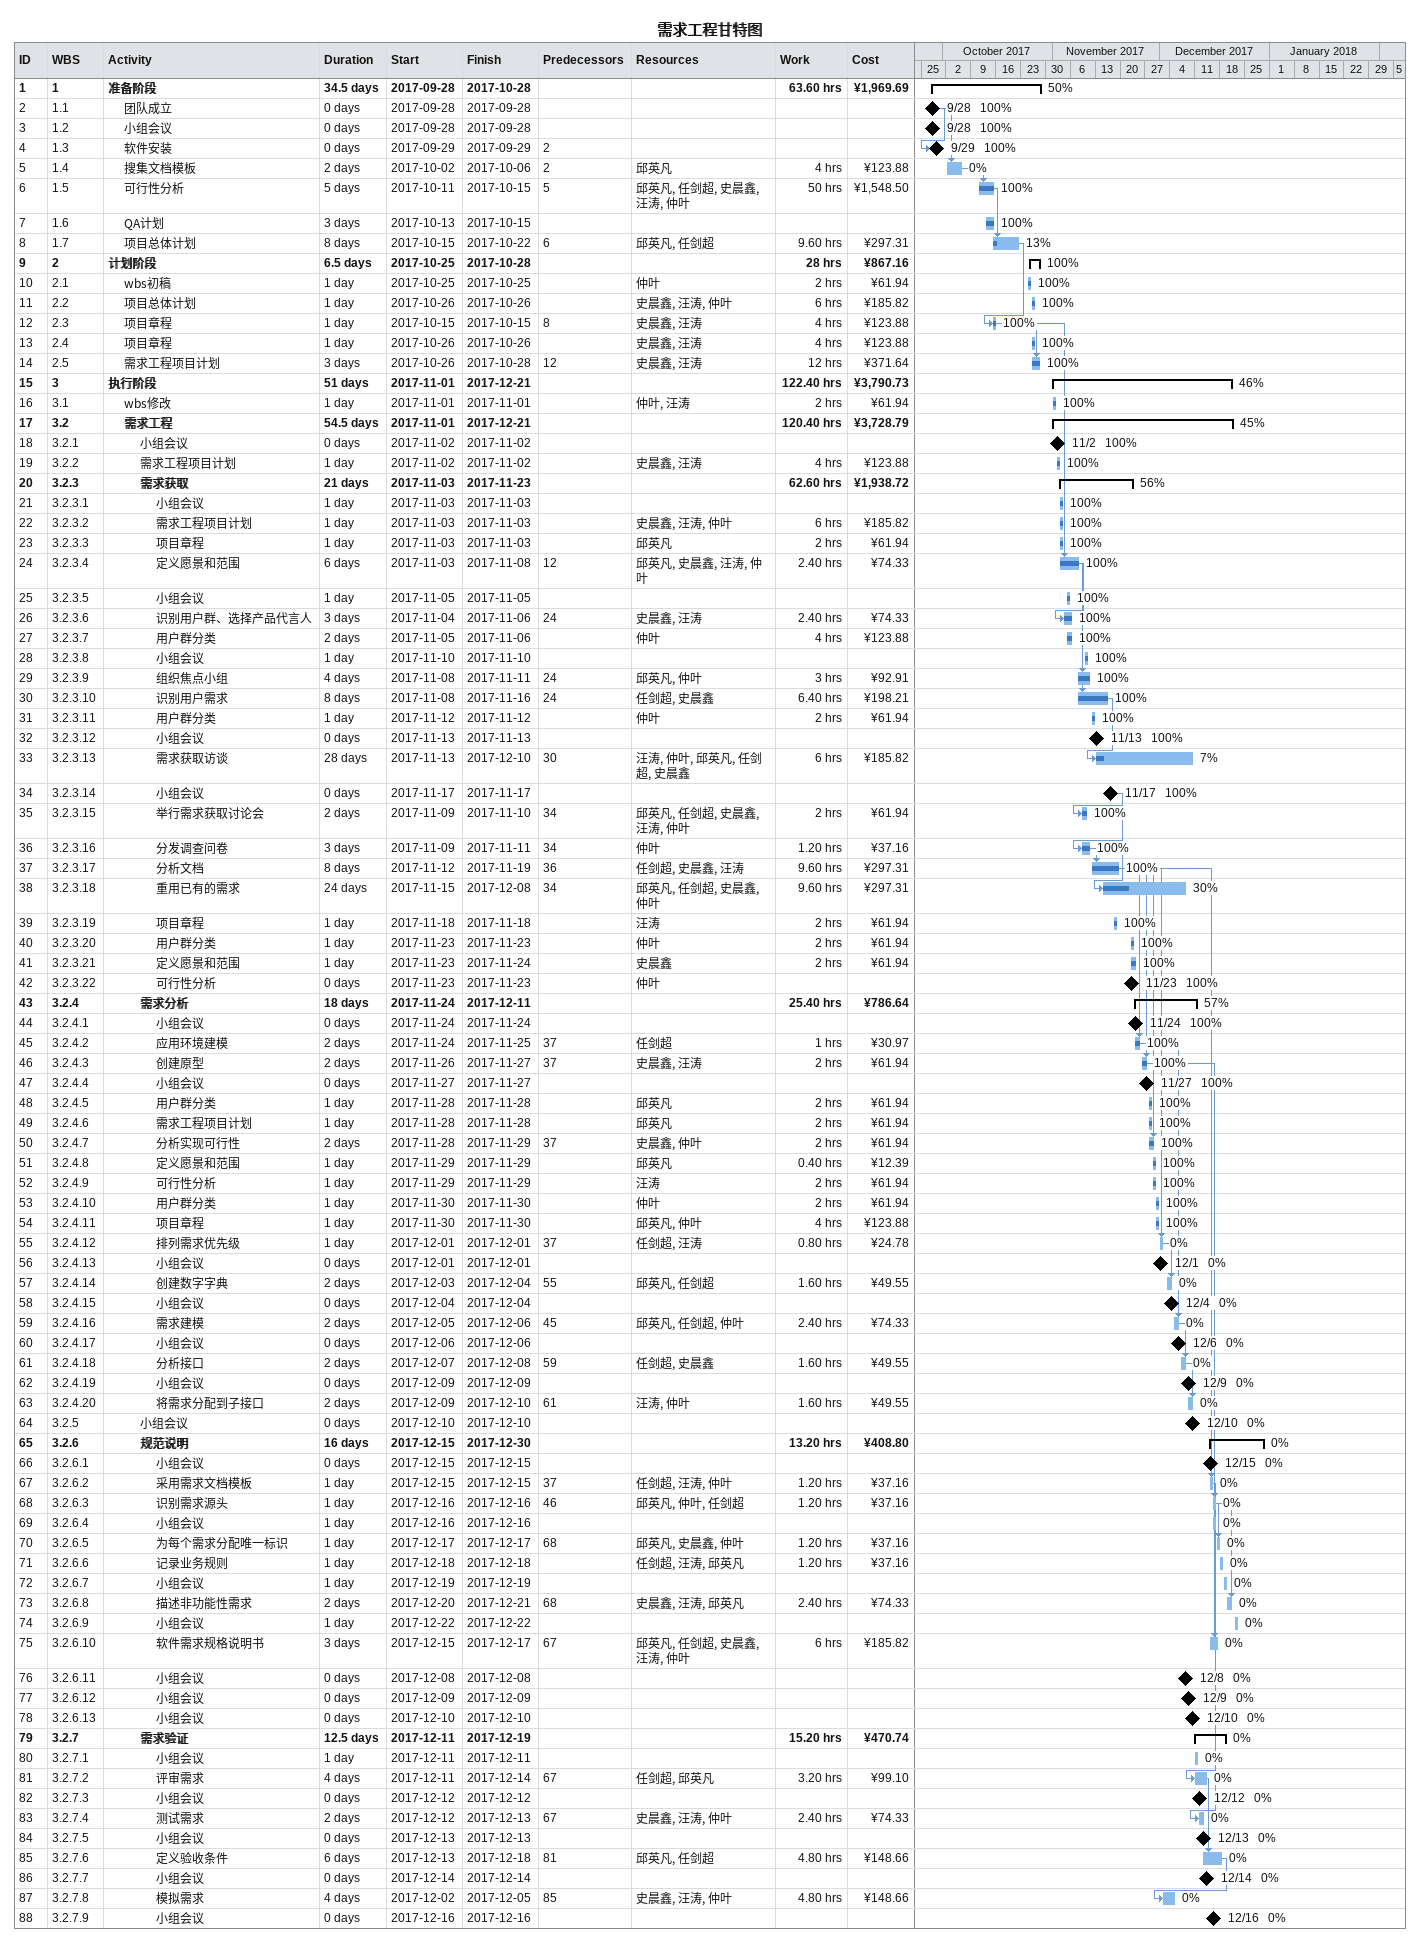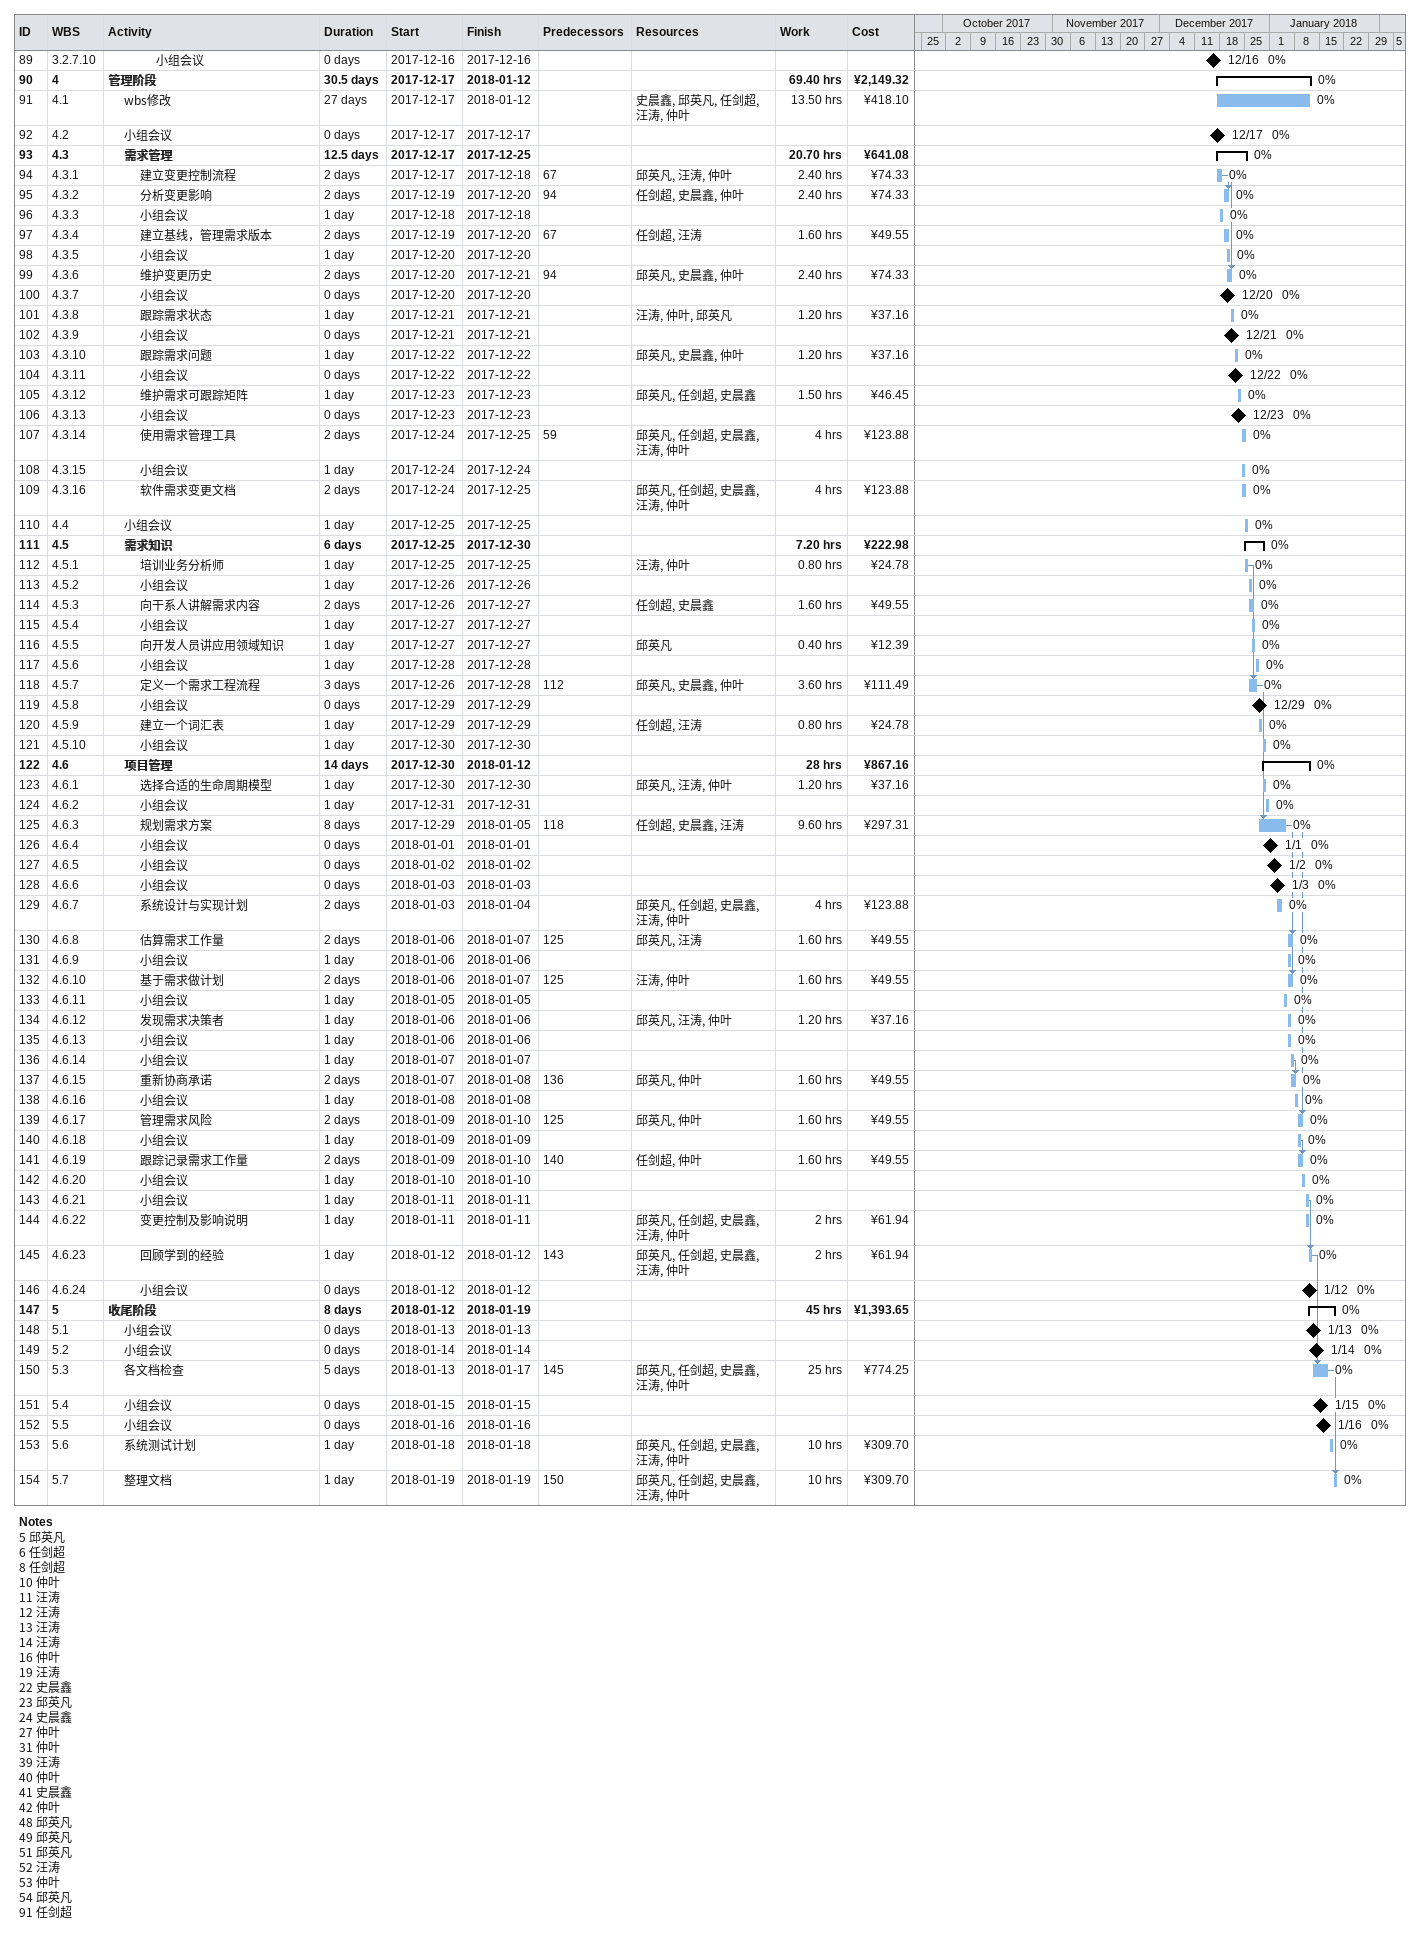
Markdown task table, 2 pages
需求工程甘特图

| ID | WBS | Task | Duration | Start | Finish | Predecessors | Resources | % complete | Work (h) | Cost (¥) |
|---|---|---|---|---|---|---|---|---|---|---|
| 1 | 1 | **准备阶段** | 34.5d | 2017-09-28 | 2017-10-28 |  |  | 50 | 63.60 | 1969.69 |
| 2 | 1.1 | 团队成立 | 0d | 2017-09-28 | 2017-09-28 |  |  | 100 |  |  |
| 3 | 1.2 | 小组会议 | 0d | 2017-09-28 | 2017-09-28 |  |  | 100 |  |  |
| 4 | 1.3 | 软件安装 | 0d | 2017-09-29 | 2017-09-29 | 2 |  | 100 |  |  |
| 5 | 1.4 | 搜集文档模板 | 2d | 2017-10-02 | 2017-10-06 | 2 | 邱英凡 | 0 | 4 | 123.88 |
| 6 | 1.5 | 可行性分析 | 5d | 2017-10-11 | 2017-10-15 | 5 | 邱英凡, 任剑超, 史晨鑫, 汪涛, 仲叶 | 100 | 50 | 1548.50 |
| 7 | 1.6 | QA计划 | 3d | 2017-10-13 | 2017-10-15 |  |  | 100 |  |  |
| 8 | 1.7 | 项目总体计划 | 8d | 2017-10-15 | 2017-10-22 | 6 | 邱英凡, 任剑超 | 13 | 9.60 | 297.31 |
| 9 | 2 | **计划阶段** | 6.5d | 2017-10-25 | 2017-10-28 |  |  | 100 | 28 | 867.16 |
| 10 | 2.1 | wbs初稿 | 1d | 2017-10-25 | 2017-10-25 |  | 仲叶 | 100 | 2 | 61.94 |
| 11 | 2.2 | 项目总体计划 | 1d | 2017-10-26 | 2017-10-26 |  | 史晨鑫, 汪涛, 仲叶 | 100 | 6 | 185.82 |
| 12 | 2.3 | 项目章程 | 1d | 2017-10-15 | 2017-10-15 | 8 | 史晨鑫, 汪涛 | 100 | 4 | 123.88 |
| 13 | 2.4 | 项目章程 | 1d | 2017-10-26 | 2017-10-26 |  | 史晨鑫, 汪涛 | 100 | 4 | 123.88 |
| 14 | 2.5 | 需求工程项目计划 | 3d | 2017-10-26 | 2017-10-28 | 12 | 史晨鑫, 汪涛 | 100 | 12 | 371.64 |
| 15 | 3 | **执行阶段** | 51d | 2017-11-01 | 2017-12-21 |  |  | 46 | 122.40 | 3790.73 |
| 16 | 3.1 | wbs修改 | 1d | 2017-11-01 | 2017-11-01 |  | 仲叶, 汪涛 | 100 | 2 | 61.94 |
| 17 | 3.2 | **需求工程** | 54.5d | 2017-11-01 | 2017-12-21 |  |  | 45 | 120.40 | 3728.79 |
| 18 | 3.2.1 | 小组会议 | 0d | 2017-11-02 | 2017-11-02 |  |  | 100 |  |  |
| 19 | 3.2.2 | 需求工程项目计划 | 1d | 2017-11-02 | 2017-11-02 |  | 史晨鑫, 汪涛 | 100 | 4 | 123.88 |
| 20 | 3.2.3 | **需求获取** | 21d | 2017-11-03 | 2017-11-23 |  |  | 56 | 62.60 | 1938.72 |
| 21 | 3.2.3.1 | 小组会议 | 1d | 2017-11-03 | 2017-11-03 |  |  | 100 |  |  |
| 22 | 3.2.3.2 | 需求工程项目计划 | 1d | 2017-11-03 | 2017-11-03 |  | 史晨鑫, 汪涛, 仲叶 | 100 | 6 | 185.82 |
| 23 | 3.2.3.3 | 项目章程 | 1d | 2017-11-03 | 2017-11-03 |  | 邱英凡 | 100 | 2 | 61.94 |
| 24 | 3.2.3.4 | 定义愿景和范围 | 6d | 2017-11-03 | 2017-11-08 | 12 | 邱英凡, 史晨鑫, 汪涛, 仲叶 | 100 | 2.40 | 74.33 |
| 25 | 3.2.3.5 | 小组会议 | 1d | 2017-11-05 | 2017-11-05 |  |  | 100 |  |  |
| 26 | 3.2.3.6 | 识别用户群、选择产品代言人 | 3d | 2017-11-04 | 2017-11-06 | 24 | 史晨鑫, 汪涛 | 100 | 2.40 | 74.33 |
| 27 | 3.2.3.7 | 用户群分类 | 2d | 2017-11-05 | 2017-11-06 |  | 仲叶 | 100 | 4 | 123.88 |
| 28 | 3.2.3.8 | 小组会议 | 1d | 2017-11-10 | 2017-11-10 |  |  | 100 |  |  |
| 29 | 3.2.3.9 | 组织焦点小组 | 4d | 2017-11-08 | 2017-11-11 | 24 | 邱英凡, 仲叶 | 100 | 3 | 92.91 |
| 30 | 3.2.3.10 | 识别用户需求 | 8d | 2017-11-08 | 2017-11-16 | 24 | 任剑超, 史晨鑫 | 100 | 6.40 | 198.21 |
| 31 | 3.2.3.11 | 用户群分类 | 1d | 2017-11-12 | 2017-11-12 |  | 仲叶 | 100 | 2 | 61.94 |
| 32 | 3.2.3.12 | 小组会议 | 0d | 2017-11-13 | 2017-11-13 |  |  | 100 |  |  |
| 33 | 3.2.3.13 | 需求获取访谈 | 28d | 2017-11-13 | 2017-12-10 | 30 | 汪涛, 仲叶, 邱英凡, 任剑超, 史晨鑫 | 7 | 6 | 185.82 |
| 34 | 3.2.3.14 | 小组会议 | 0d | 2017-11-17 | 2017-11-17 |  |  | 100 |  |  |
| 35 | 3.2.3.15 | 举行需求获取讨论会 | 2d | 2017-11-09 | 2017-11-10 | 34 | 邱英凡, 任剑超, 史晨鑫, 汪涛, 仲叶 | 100 | 2 | 61.94 |
| 36 | 3.2.3.16 | 分发调查问卷 | 3d | 2017-11-09 | 2017-11-11 | 34 | 仲叶 | 100 | 1.20 | 37.16 |
| 37 | 3.2.3.17 | 分析文档 | 8d | 2017-11-12 | 2017-11-19 | 36 | 任剑超, 史晨鑫, 汪涛 | 100 | 9.60 | 297.31 |
| 38 | 3.2.3.18 | 重用已有的需求 | 24d | 2017-11-15 | 2017-12-08 | 34 | 邱英凡, 任剑超, 史晨鑫, 仲叶 | 30 | 9.60 | 297.31 |
| 39 | 3.2.3.19 | 项目章程 | 1d | 2017-11-18 | 2017-11-18 |  | 汪涛 | 100 | 2 | 61.94 |
| 40 | 3.2.3.20 | 用户群分类 | 1d | 2017-11-23 | 2017-11-23 |  | 仲叶 | 100 | 2 | 61.94 |
| 41 | 3.2.3.21 | 定义愿景和范围 | 1d | 2017-11-23 | 2017-11-24 |  | 史晨鑫 | 100 | 2 | 61.94 |
| 42 | 3.2.3.22 | 可行性分析 | 0d | 2017-11-23 | 2017-11-23 |  | 仲叶 | 100 |  |  |
| 43 | 3.2.4 | **需求分析** | 18d | 2017-11-24 | 2017-12-11 |  |  | 57 | 25.40 | 786.64 |
| 44 | 3.2.4.1 | 小组会议 | 0d | 2017-11-24 | 2017-11-24 |  |  | 100 |  |  |
| 45 | 3.2.4.2 | 应用环境建模 | 2d | 2017-11-24 | 2017-11-25 | 37 | 任剑超 | 100 | 1 | 30.97 |
| 46 | 3.2.4.3 | 创建原型 | 2d | 2017-11-26 | 2017-11-27 | 37 | 史晨鑫, 汪涛 | 100 | 2 | 61.94 |
| 47 | 3.2.4.4 | 小组会议 | 0d | 2017-11-27 | 2017-11-27 |  |  | 100 |  |  |
| 48 | 3.2.4.5 | 用户群分类 | 1d | 2017-11-28 | 2017-11-28 |  | 邱英凡 | 100 | 2 | 61.94 |
| 49 | 3.2.4.6 | 需求工程项目计划 | 1d | 2017-11-28 | 2017-11-28 |  | 邱英凡 | 100 | 2 | 61.94 |
| 50 | 3.2.4.7 | 分析实现可行性 | 2d | 2017-11-28 | 2017-11-29 | 37 | 史晨鑫, 仲叶 | 100 | 2 | 61.94 |
| 51 | 3.2.4.8 | 定义愿景和范围 | 1d | 2017-11-29 | 2017-11-29 |  | 邱英凡 | 100 | 0.40 | 12.39 |
| 52 | 3.2.4.9 | 可行性分析 | 1d | 2017-11-29 | 2017-11-29 |  | 汪涛 | 100 | 2 | 61.94 |
| 53 | 3.2.4.10 | 用户群分类 | 1d | 2017-11-30 | 2017-11-30 |  | 仲叶 | 100 | 2 | 61.94 |
| 54 | 3.2.4.11 | 项目章程 | 1d | 2017-11-30 | 2017-11-30 |  | 邱英凡, 仲叶 | 100 | 4 | 123.88 |
| 55 | 3.2.4.12 | 排列需求优先级 | 1d | 2017-12-01 | 2017-12-01 | 37 | 任剑超, 汪涛 | 0 | 0.80 | 24.78 |
| 56 | 3.2.4.13 | 小组会议 | 0d | 2017-12-01 | 2017-12-01 |  |  | 0 |  |  |
| 57 | 3.2.4.14 | 创建数字字典 | 2d | 2017-12-03 | 2017-12-04 | 55 | 邱英凡, 任剑超 | 0 | 1.60 | 49.55 |
| 58 | 3.2.4.15 | 小组会议 | 0d | 2017-12-04 | 2017-12-04 |  |  | 0 |  |  |
| 59 | 3.2.4.16 | 需求建模 | 2d | 2017-12-05 | 2017-12-06 | 45 | 邱英凡, 任剑超, 仲叶 | 0 | 2.40 | 74.33 |
| 60 | 3.2.4.17 | 小组会议 | 0d | 2017-12-06 | 2017-12-06 |  |  | 0 |  |  |
| 61 | 3.2.4.18 | 分析接口 | 2d | 2017-12-07 | 2017-12-08 | 59 | 任剑超, 史晨鑫 | 0 | 1.60 | 49.55 |
| 62 | 3.2.4.19 | 小组会议 | 0d | 2017-12-09 | 2017-12-09 |  |  | 0 |  |  |
| 63 | 3.2.4.20 | 将需求分配到子接口 | 2d | 2017-12-09 | 2017-12-10 | 61 | 汪涛, 仲叶 | 0 | 1.60 | 49.55 |
| 64 | 3.2.5 | 小组会议 | 0d | 2017-12-10 | 2017-12-10 |  |  | 0 |  |  |
| 65 | 3.2.6 | **规范说明** | 16d | 2017-12-15 | 2017-12-30 |  |  | 0 | 13.20 | 408.80 |
| 66 | 3.2.6.1 | 小组会议 | 0d | 2017-12-15 | 2017-12-15 |  |  | 0 |  |  |
| 67 | 3.2.6.2 | 采用需求文档模板 | 1d | 2017-12-15 | 2017-12-15 | 37 | 任剑超, 汪涛, 仲叶 | 0 | 1.20 | 37.16 |
| 68 | 3.2.6.3 | 识别需求源头 | 1d | 2017-12-16 | 2017-12-16 | 46 | 邱英凡, 仲叶, 任剑超 | 0 | 1.20 | 37.16 |
| 69 | 3.2.6.4 | 小组会议 | 1d | 2017-12-16 | 2017-12-16 |  |  | 0 |  |  |
| 70 | 3.2.6.5 | 为每个需求分配唯一标识 | 1d | 2017-12-17 | 2017-12-17 | 68 | 邱英凡, 史晨鑫, 仲叶 | 0 | 1.20 | 37.16 |
| 71 | 3.2.6.6 | 记录业务规则 | 1d | 2017-12-18 | 2017-12-18 |  | 任剑超, 汪涛, 邱英凡 | 0 | 1.20 | 37.16 |
| 72 | 3.2.6.7 | 小组会议 | 1d | 2017-12-19 | 2017-12-19 |  |  | 0 |  |  |
| 73 | 3.2.6.8 | 描述非功能性需求 | 2d | 2017-12-20 | 2017-12-21 | 68 | 史晨鑫, 汪涛, 邱英凡 | 0 | 2.40 | 74.33 |
| 74 | 3.2.6.9 | 小组会议 | 1d | 2017-12-22 | 2017-12-22 |  |  | 0 |  |  |
| 75 | 3.2.6.10 | 软件需求规格说明书 | 3d | 2017-12-15 | 2017-12-17 | 67 | 邱英凡, 任剑超, 史晨鑫, 汪涛, 仲叶 | 0 | 6 | 185.82 |
| 76 | 3.2.6.11 | 小组会议 | 0d | 2017-12-08 | 2017-12-08 |  |  | 0 |  |  |
| 77 | 3.2.6.12 | 小组会议 | 0d | 2017-12-09 | 2017-12-09 |  |  | 0 |  |  |
| 78 | 3.2.6.13 | 小组会议 | 0d | 2017-12-10 | 2017-12-10 |  |  | 0 |  |  |
| 79 | 3.2.7 | **需求验证** | 12.5d | 2017-12-11 | 2017-12-19 |  |  | 0 | 15.20 | 470.74 |
| 80 | 3.2.7.1 | 小组会议 | 1d | 2017-12-11 | 2017-12-11 |  |  | 0 |  |  |
| 81 | 3.2.7.2 | 评审需求 | 4d | 2017-12-11 | 2017-12-14 | 67 | 任剑超, 邱英凡 | 0 | 3.20 | 99.10 |
| 82 | 3.2.7.3 | 小组会议 | 0d | 2017-12-12 | 2017-12-12 |  |  | 0 |  |  |
| 83 | 3.2.7.4 | 测试需求 | 2d | 2017-12-12 | 2017-12-13 | 67 | 史晨鑫, 汪涛, 仲叶 | 0 | 2.40 | 74.33 |
| 84 | 3.2.7.5 | 小组会议 | 0d | 2017-12-13 | 2017-12-13 |  |  | 0 |  |  |
| 85 | 3.2.7.6 | 定义验收条件 | 6d | 2017-12-13 | 2017-12-18 | 81 | 邱英凡, 任剑超 | 0 | 4.80 | 148.66 |
| 86 | 3.2.7.7 | 小组会议 | 0d | 2017-12-14 | 2017-12-14 |  |  | 0 |  |  |
| 87 | 3.2.7.8 | 模拟需求 | 4d | 2017-12-02 | 2017-12-05 | 85 | 史晨鑫, 汪涛, 仲叶 | 0 | 4.80 | 148.66 |
| 88 | 3.2.7.9 | 小组会议 | 0d | 2017-12-16 | 2017-12-16 |  |  | 0 |  |  |
| 89 | 3.2.7.10 | 小组会议 | 0d | 2017-12-16 | 2017-12-16 |  |  | 0 |  |  |
| 90 | 4 | **管理阶段** | 30.5d | 2017-12-17 | 2018-01-12 |  |  | 0 | 69.40 | 2149.32 |
| 91 | 4.1 | wbs修改 | 27d | 2017-12-17 | 2018-01-12 |  | 史晨鑫, 邱英凡, 任剑超, 汪涛, 仲叶 | 0 | 13.50 | 418.10 |
| 92 | 4.2 | 小组会议 | 0d | 2017-12-17 | 2017-12-17 |  |  | 0 |  |  |
| 93 | 4.3 | **需求管理** | 12.5d | 2017-12-17 | 2017-12-25 |  |  | 0 | 20.70 | 641.08 |
| 94 | 4.3.1 | 建立变更控制流程 | 2d | 2017-12-17 | 2017-12-18 | 67 | 邱英凡, 汪涛, 仲叶 | 0 | 2.40 | 74.33 |
| 95 | 4.3.2 | 分析变更影响 | 2d | 2017-12-19 | 2017-12-20 | 94 | 任剑超, 史晨鑫, 仲叶 | 0 | 2.40 | 74.33 |
| 96 | 4.3.3 | 小组会议 | 1d | 2017-12-18 | 2017-12-18 |  |  | 0 |  |  |
| 97 | 4.3.4 | 建立基线，管理需求版本 | 2d | 2017-12-19 | 2017-12-20 | 67 | 任剑超, 汪涛 | 0 | 1.60 | 49.55 |
| 98 | 4.3.5 | 小组会议 | 1d | 2017-12-20 | 2017-12-20 |  |  | 0 |  |  |
| 99 | 4.3.6 | 维护变更历史 | 2d | 2017-12-20 | 2017-12-21 | 94 | 邱英凡, 史晨鑫, 仲叶 | 0 | 2.40 | 74.33 |
| 100 | 4.3.7 | 小组会议 | 0d | 2017-12-20 | 2017-12-20 |  |  | 0 |  |  |
| 101 | 4.3.8 | 跟踪需求状态 | 1d | 2017-12-21 | 2017-12-21 |  | 汪涛, 仲叶, 邱英凡 | 0 | 1.20 | 37.16 |
| 102 | 4.3.9 | 小组会议 | 0d | 2017-12-21 | 2017-12-21 |  |  | 0 |  |  |
| 103 | 4.3.10 | 跟踪需求问题 | 1d | 2017-12-22 | 2017-12-22 |  | 邱英凡, 史晨鑫, 仲叶 | 0 | 1.20 | 37.16 |
| 104 | 4.3.11 | 小组会议 | 0d | 2017-12-22 | 2017-12-22 |  |  | 0 |  |  |
| 105 | 4.3.12 | 维护需求可跟踪矩阵 | 1d | 2017-12-23 | 2017-12-23 |  | 邱英凡, 任剑超, 史晨鑫 | 0 | 1.50 | 46.45 |
| 106 | 4.3.13 | 小组会议 | 0d | 2017-12-23 | 2017-12-23 |  |  | 0 |  |  |
| 107 | 4.3.14 | 使用需求管理工具 | 2d | 2017-12-24 | 2017-12-25 | 59 | 邱英凡, 任剑超, 史晨鑫, 汪涛, 仲叶 | 0 | 4 | 123.88 |
| 108 | 4.3.15 | 小组会议 | 1d | 2017-12-24 | 2017-12-24 |  |  | 0 |  |  |
| 109 | 4.3.16 | 软件需求变更文档 | 2d | 2017-12-24 | 2017-12-25 |  | 邱英凡, 任剑超, 史晨鑫, 汪涛, 仲叶 | 0 | 4 | 123.88 |
| 110 | 4.4 | 小组会议 | 1d | 2017-12-25 | 2017-12-25 |  |  | 0 |  |  |
| 111 | 4.5 | **需求知识** | 6d | 2017-12-25 | 2017-12-30 |  |  | 0 | 7.20 | 222.98 |
| 112 | 4.5.1 | 培训业务分析师 | 1d | 2017-12-25 | 2017-12-25 |  | 汪涛, 仲叶 | 0 | 0.80 | 24.78 |
| 113 | 4.5.2 | 小组会议 | 1d | 2017-12-26 | 2017-12-26 |  |  | 0 |  |  |
| 114 | 4.5.3 | 向干系人讲解需求内容 | 2d | 2017-12-26 | 2017-12-27 |  | 任剑超, 史晨鑫 | 0 | 1.60 | 49.55 |
| 115 | 4.5.4 | 小组会议 | 1d | 2017-12-27 | 2017-12-27 |  |  | 0 |  |  |
| 116 | 4.5.5 | 向开发人员讲应用领域知识 | 1d | 2017-12-27 | 2017-12-27 |  | 邱英凡 | 0 | 0.40 | 12.39 |
| 117 | 4.5.6 | 小组会议 | 1d | 2017-12-28 | 2017-12-28 |  |  | 0 |  |  |
| 118 | 4.5.7 | 定义一个需求工程流程 | 3d | 2017-12-26 | 2017-12-28 | 112 | 邱英凡, 史晨鑫, 仲叶 | 0 | 3.60 | 111.49 |
| 119 | 4.5.8 | 小组会议 | 0d | 2017-12-29 | 2017-12-29 |  |  | 0 |  |  |
| 120 | 4.5.9 | 建立一个词汇表 | 1d | 2017-12-29 | 2017-12-29 |  | 任剑超, 汪涛 | 0 | 0.80 | 24.78 |
| 121 | 4.5.10 | 小组会议 | 1d | 2017-12-30 | 2017-12-30 |  |  | 0 |  |  |
| 122 | 4.6 | **项目管理** | 14d | 2017-12-30 | 2018-01-12 |  |  | 0 | 28 | 867.16 |
| 123 | 4.6.1 | 选择合适的生命周期模型 | 1d | 2017-12-30 | 2017-12-30 |  | 邱英凡, 汪涛, 仲叶 | 0 | 1.20 | 37.16 |
| 124 | 4.6.2 | 小组会议 | 1d | 2017-12-31 | 2017-12-31 |  |  | 0 |  |  |
| 125 | 4.6.3 | 规划需求方案 | 8d | 2017-12-29 | 2018-01-05 | 118 | 任剑超, 史晨鑫, 汪涛 | 0 | 9.60 | 297.31 |
| 126 | 4.6.4 | 小组会议 | 0d | 2018-01-01 | 2018-01-01 |  |  | 0 |  |  |
| 127 | 4.6.5 | 小组会议 | 0d | 2018-01-02 | 2018-01-02 |  |  | 0 |  |  |
| 128 | 4.6.6 | 小组会议 | 0d | 2018-01-03 | 2018-01-03 |  |  | 0 |  |  |
| 129 | 4.6.7 | 系统设计与实现计划 | 2d | 2018-01-03 | 2018-01-04 |  | 邱英凡, 任剑超, 史晨鑫, 汪涛, 仲叶 | 0 | 4 | 123.88 |
| 130 | 4.6.8 | 估算需求工作量 | 2d | 2018-01-06 | 2018-01-07 | 125 | 邱英凡, 汪涛 | 0 | 1.60 | 49.55 |
| 131 | 4.6.9 | 小组会议 | 1d | 2018-01-06 | 2018-01-06 |  |  | 0 |  |  |
| 132 | 4.6.10 | 基于需求做计划 | 2d | 2018-01-06 | 2018-01-07 | 125 | 汪涛, 仲叶 | 0 | 1.60 | 49.55 |
| 133 | 4.6.11 | 小组会议 | 1d | 2018-01-05 | 2018-01-05 |  |  | 0 |  |  |
| 134 | 4.6.12 | 发现需求决策者 | 1d | 2018-01-06 | 2018-01-06 |  | 邱英凡, 汪涛, 仲叶 | 0 | 1.20 | 37.16 |
| 135 | 4.6.13 | 小组会议 | 1d | 2018-01-06 | 2018-01-06 |  |  | 0 |  |  |
| 136 | 4.6.14 | 小组会议 | 1d | 2018-01-07 | 2018-01-07 |  |  | 0 |  |  |
| 137 | 4.6.15 | 重新协商承诺 | 2d | 2018-01-07 | 2018-01-08 | 136 | 邱英凡, 仲叶 | 0 | 1.60 | 49.55 |
| 138 | 4.6.16 | 小组会议 | 1d | 2018-01-08 | 2018-01-08 |  |  | 0 |  |  |
| 139 | 4.6.17 | 管理需求风险 | 2d | 2018-01-09 | 2018-01-10 | 125 | 邱英凡, 仲叶 | 0 | 1.60 | 49.55 |
| 140 | 4.6.18 | 小组会议 | 1d | 2018-01-09 | 2018-01-09 |  |  | 0 |  |  |
| 141 | 4.6.19 | 跟踪记录需求工作量 | 2d | 2018-01-09 | 2018-01-10 | 140 | 任剑超, 仲叶 | 0 | 1.60 | 49.55 |
| 142 | 4.6.20 | 小组会议 | 1d | 2018-01-10 | 2018-01-10 |  |  | 0 |  |  |
| 143 | 4.6.21 | 小组会议 | 1d | 2018-01-11 | 2018-01-11 |  |  | 0 |  |  |
| 144 | 4.6.22 | 变更控制及影响说明 | 1d | 2018-01-11 | 2018-01-11 |  | 邱英凡, 任剑超, 史晨鑫, 汪涛, 仲叶 | 0 | 2 | 61.94 |
| 145 | 4.6.23 | 回顾学到的经验 | 1d | 2018-01-12 | 2018-01-12 | 143 | 邱英凡, 任剑超, 史晨鑫, 汪涛, 仲叶 | 0 | 2 | 61.94 |
| 146 | 4.6.24 | 小组会议 | 0d | 2018-01-12 | 2018-01-12 |  |  | 0 |  |  |
| 147 | 5 | **收尾阶段** | 8d | 2018-01-12 | 2018-01-19 |  |  | 0 | 45 | 1393.65 |
| 148 | 5.1 | 小组会议 | 0d | 2018-01-13 | 2018-01-13 |  |  | 0 |  |  |
| 149 | 5.2 | 小组会议 | 0d | 2018-01-14 | 2018-01-14 |  |  | 0 |  |  |
| 150 | 5.3 | 各文档检查 | 5d | 2018-01-13 | 2018-01-17 | 145 | 邱英凡, 任剑超, 史晨鑫, 汪涛, 仲叶 | 0 | 25 | 774.25 |
| 151 | 5.4 | 小组会议 | 0d | 2018-01-15 | 2018-01-15 |  |  | 0 |  |  |
| 152 | 5.5 | 小组会议 | 0d | 2018-01-16 | 2018-01-16 |  |  | 0 |  |  |
| 153 | 5.6 | 系统测试计划 | 1d | 2018-01-18 | 2018-01-18 |  | 邱英凡, 任剑超, 史晨鑫, 汪涛, 仲叶 | 0 | 10 | 309.70 |
| 154 | 5.7 | 整理文档 | 1d | 2018-01-19 | 2018-01-19 | 150 | 邱英凡, 任剑超, 史晨鑫, 汪涛, 仲叶 | 0 | 10 | 309.70 |

Notes
- 5: 邱英凡
- 6: 任剑超
- 8: 任剑超
- 10: 仲叶
- 11: 汪涛
- 12: 汪涛
- 13: 汪涛
- 14: 汪涛
- 16: 仲叶
- 19: 汪涛
- 22: 史晨鑫
- 23: 邱英凡
- 24: 史晨鑫
- 27: 仲叶
- 31: 仲叶
- 39: 汪涛
- 40: 仲叶
- 41: 史晨鑫
- 42: 仲叶
- 48: 邱英凡
- 49: 邱英凡
- 51: 邱英凡
- 52: 汪涛
- 53: 仲叶
- 54: 邱英凡
- 91: 任剑超
